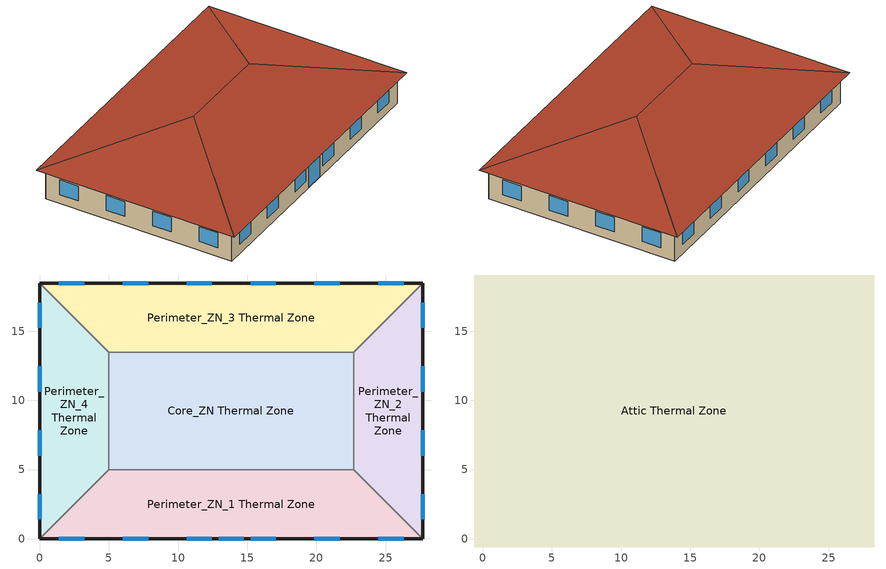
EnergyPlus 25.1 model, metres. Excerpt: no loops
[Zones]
Core_ZN Thermal Zone
 floor ground (Core_ZN_floor SlabOnOrBelowGradeF073): 22.69,13.46 22.69,5 5,5 5,13.46 z0
 wall to Perimeter_ZN_2 Thermal Zone (MetalFrameWallInterior): 22.69,5 22.69,13.46 z0:3.05
 wall to Perimeter_ZN_1 Thermal Zone (MetalFrameWallInterior): 5,5 22.69,5 z0:3.05
 wall to Perimeter_ZN_3 Thermal Zone (MetalFrameWallInterior): 22.69,13.46 5,13.46 z0:3.05
 wall to Perimeter_ZN_4 Thermal Zone (MetalFrameWallInterior): 5,13.46 5,5 z0:3.05
Perimeter_ZN_1 Thermal Zone
 floor ground (Perimeter_ZN_1_floor SlabOnOrBelowGradeF073): 22.69,5 27.69,0 0,0 5,5 z0
 wall outside (MetalFrameWallU055): 0,0 27.69,0 z0:3.05
 wall to Perimeter_ZN_2 Thermal Zone (MetalFrameWallInterior): 27.69,0 22.69,5 z0:3.05
 wall to Perimeter_ZN_4 Thermal Zone (MetalFrameWallInterior): 5,5 0,0 z0:3.05
 window (Glazed Door): 12.93,0 14.76,0 z0:2.13
 window (Base_AllCZ_FixedWindowU34): 1.39,0 3.22,0 / 6.01,0 7.84,0 / 10.62,0 12.45,0 / 15.24,0 17.07,0 / 19.85,0 21.68,0 / 24.47,0 26.3,0 z0.9:2.42
Perimeter_ZN_2 Thermal Zone
 floor ground (Perimeter_ZN_2_floor SlabOnOrBelowGradeF073): 27.69,18.46 27.69,0 22.69,5 22.69,13.46 z0
 wall outside (MetalFrameWallU055): 27.69,0 27.69,18.46 z0:3.05
 wall to Perimeter_ZN_3 Thermal Zone (MetalFrameWallInterior): 27.69,18.46 22.69,13.46 z0:3.05
 window (Base_AllCZ_FixedWindowU34): 27.69,1.39 27.69,3.22 / 27.69,6.01 27.69,7.84 / 27.69,10.62 27.69,12.45 / 27.69,15.24 27.69,17.07 z0.9:2.42
Perimeter_ZN_3 Thermal Zone
 floor ground (Perimeter_ZN_3_floor SlabOnOrBelowGradeF073): 27.69,18.46 22.69,13.46 5,13.46 0,18.46 z0
 wall outside (MetalFrameWallU055): 27.69,18.46 0,18.46 z0:3.05
 wall to Perimeter_ZN_4 Thermal Zone (MetalFrameWallInterior): 0,18.46 5,13.46 z0:3.05
 window (Base_AllCZ_FixedWindowU34): 26.3,18.46 24.47,18.46 / 21.68,18.46 19.85,18.46 / 17.07,18.46 15.24,18.46 / 12.45,18.46 10.62,18.46 / 7.84,18.46 6.01,18.46 / 3.22,18.46 1.39,18.46 z0.9:2.42
Perimeter_ZN_4 Thermal Zone
 floor ground (Perimeter_ZN_4_floor SlabOnOrBelowGradeF073): 0,18.46 5,13.46 5,5 0,0 z0
 wall outside (MetalFrameWallU055): 0,18.46 0,0 z0:3.05
 window (Base_AllCZ_FixedWindowU34): 0,17.07 0,15.24 / 0,12.45 0,10.62 / 0,7.84 0,6.01 / 0,3.22 0,1.39 z0.9:2.42
Attic Thermal Zone
 floor outside (OtherFloorU071): 28.29,19.06 28.29,-0.6 27.69,0 27.69,18.46 z3.05; 28.29,19.06 27.69,18.46 0,18.46 -0.6,19.06 z3.05; 27.69,0 28.29,-0.6 -0.6,-0.6 0,0 z3.05; -0.6,19.06 0,18.46 0,0 -0.6,-0.6 z3.05
 floor to Core_ZN Thermal Zone (TypicalPlenumFloorInterior): 22.69,13.46 22.69,5 5,5 5,13.46 z3.05
 floor to Perimeter_ZN_2 Thermal Zone (TypicalPlenumFloorInterior): 27.69,18.46 27.69,0 22.69,5 22.69,13.46 z3.05
 floor to Perimeter_ZN_3 Thermal Zone (TypicalPlenumFloorInterior): 27.69,18.46 22.69,13.46 5,13.46 0,18.46 z3.05
 floor to Perimeter_ZN_1 Thermal Zone (TypicalPlenumFloorInterior): 22.69,5 27.69,0 0,0 5,5 z3.05
 floor to Perimeter_ZN_4 Thermal Zone (TypicalPlenumFloorInterior): 0,18.46 5,13.46 5,5 0,0 z3.05
 roof outside (SteepNonresWoodFramingAndOtherRoofU028HiRefl): 18.46,9.23,6.33 28.29,-0.6,3.05 28.29,19.06,3.05; 18.46,9.23,6.33 28.29,19.06,3.05 -0.6,19.06,3.05 9.23,9.23,6.33; 9.23,9.23,6.33 -0.6,-0.6,3.05 28.29,-0.6,3.05 18.46,9.23,6.33; 9.23,9.23,6.33 -0.6,19.06,3.05 -0.6,-0.6,3.05
[Building]
Small Office: North Axis {deg}=0; Terrain=Suburbs; Solar Distribution=FullExterior; Maximum Number of Warmup Days=50
[Site:Location]
SACRAMENTO EXECUTIVE: Latitude {deg}=38.58; Longitude {deg}=-121.49; Time Zone {hr}=-8; Elevation {m}=4.572
[Site:WaterMainsTemperature]
Calculation Method=Schedule; Temperature Schedule=WaterMainCZ12
[SizingPeriod:DesignDay] Day of Month=21; Dry-Bulb Temperature Range Modifier Type=DefaultMultipliers; Humidity Condition Type=Wetbulb; Barometric Pressure {Pa}=101284; Wind Speed {m/s}=2.3; Rain Indicator=No; Snow Indicator=No; Daylight Saving Time Indicator=No; Begin Environment Reset Mode=FullResetAtBeginEnvironment
Name | Month | Day Type | Maximum Dry-Bulb Temperature {C} | Daily Dry-Bulb Temperature Range {deltaC} | Wetbulb or DewPoint at Maximum Dry-Bulb {C} | Wind Direction {deg} | Solar Model Indicator | ASHRAE Clear Sky Optical Depth for Beam Irradiance (taub) | ASHRAE Clear Sky Optical Depth for Diffuse Irradiance (taud) | Sky Clearness
SACRAMENTO EXECUTIVE  August .4% Condns DB=>MCWB | 8 | SummerDesignDay | 40.1 | 17.5 | 21.2 | 220 | ASHRAETau | 0.347 | 2.442
SACRAMENTO EXECUTIVE  July .4% Condns DB=>MCWB | 7 | SummerDesignDay | 40.1 | 17.7 | 22 | 220 | ASHRAETau | 0.363 | 2.407
SACRAMENTO EXECUTIVE  June .4% Condns DB=>MCWB | 6 | SummerDesignDay | 39.4 | 16.5 | 21.6 | 220 | ASHRAETau | 0.362 | 2.413
SACRAMENTO EXECUTIVE  November .4% Condns DB=>MCWB | 11 | SummerDesignDay | 25.4 | 11.3 | 15.3 | 220 | ASHRAETau | 0.331 | 2.486
SACRAMENTO EXECUTIVE  October .4% Condns DB=>MCWB | 10 | SummerDesignDay | 33.5 | 14.6 | 18.2 | 220 | ASHRAETau | 0.345 | 2.463
SACRAMENTO EXECUTIVE  September .4% Condns DB=>MCWB | 9 | SummerDesignDay | 37.9 | 16.8 | 19.8 | 220 | ASHRAETau | 0.351 | 2.437
SACRAMENTO EXECUTIVE Ann Htg 99.6% Condns DB | 12 | WinterDesignDay | -0.3 | 0 | -0.3 | 330 | ASHRAEClearSky |  |  | 0
[Material]
Name | Roughness | Thickness {m} | Conductivity {W/m-K} | Density {kg/m3} | Specific Heat {J/kg-K} | Thermal Absorptance | Solar Absorptance | Visible Absorptance
Acoustic Tile - 3/4 in. | MediumRough | 0.01905 | 0.0576335 | 288.332 | 795.492 | 0.9 | 0.7 | 0.8
Air - Metal Wall Framing - 16 or 24 in. OC; Air - Metal Wall Framing - 16 or 24 in. OC 1 | Smooth | 0.1397 | 1.22017 | 1.28148 | 1004.832 | 0.9 | 0.7 | 0.7
Carpet - 3/4 in. | Smooth | 0.01905 | 0.0455183 | 288.332 | 1381.644 | 0.9 | 0.7 | 0.8
Compliance Insulation R0.02 | Smooth | 8.10768e-05 | 0.0230188 | 16.0185 | 1130.436 | 0.9 | 0.7 | 0.7
Compliance Insulation R1.41 | Smooth | 0.00571591 | 0.0230188 | 16.0185 | 1130.436 | 0.9 | 0.7 | 0.7
Compliance Insulation R14.60 | Smooth | 0.0591861 | 0.0230188 | 16.0185 | 1130.436 | 0.9 | 0.7 | 0.7
Compliance Insulation R34.93 | Smooth | 0.141601 | 0.0230188 | 16.0185 | 1130.436 | 0.9 | 0.7 | 0.8
Compliance Insulation R9.83 | MediumRough | 0.0398691 | 0.0230188 | 16.0185 | 1130.436 | 0.9 | 0.7 | 0.8
Gypsum Board - 1/2 in. | Smooth | 0.0127 | 0.158656 | 640.739 | 1130.436 | 0.9 | 0.7 | 0.8
Gypsum Board - 5/8 in. | MediumRough | 0.016002 | 0.158656 | 640.739 | 1130.436 | 0.9 | 0.7 | 0.8
Metal Standing Seam - 1/16 in. | MediumRough | 0.0015875 | 2.21534 | 7820.53 | 502.416 | 0.8 | 0.75 | 0.8
Plywood - 5/8 in. | Smooth | 0.016002 | 0.11544 | 480.554 | 1884.06 | 0.9 | 0.7 | 0.7
Stucco - 7/8 in. | MediumRough | 0.022352 | 0.700948 | 1855.1 | 837.36 | 0.9 | 0.7 | 0.8
[WindowMaterial:SimpleGlazingSystem]
Name | U-Factor {W/m2-K} | Solar Heat Gain Coefficient | Visible Transmittance
Base_AllCZ_FixedWindowU34 Material | 1.93061 | 0.22 | 0.42
Glazed Door Material | 2.55522 | 0.23 | 0.17
[Construction]
Base_AllCZ_FixedWindowU34: Base_AllCZ_FixedWindowU34 Material
Glazed Door: Glazed Door Material
MetalFrameWallInterior: Gypsum Board - 5/8 in., Air - Metal Wall Framing - 16 or 24 in. OC 1, Gypsum Board - 5/8 in.
MetalFrameWallU055: Stucco - 7/8 in., Compliance Insulation R14.60, Compliance Insulation R1.41, Compliance Insulation R0.02, Compliance Insulation R0.02, Air - Metal Wall Framing - 16 or 24 in. OC, Gypsum Board - 1/2 in.
OtherFloorU071: Compliance Insulation R9.83, Plywood - 5/8 in., Carpet - 3/4 in.
SteepNonresWoodFramingAndOtherRoofU028HiRefl: Metal Standing Seam - 1/16 in., Compliance Insulation R34.93
TypicalPlenumFloorInterior: Acoustic Tile - 3/4 in.
[Construction:FfactorGroundFloor] F-Factor {W/m-K}=1.26344
Name | Area {m2} | PerimeterExposed {m}
Core_ZN_floor SlabOnOrBelowGradeF073 | 149.657 | 0
Perimeter_ZN_1_floor SlabOnOrBelowGradeF073; Perimeter_ZN_3_floor SlabOnOrBelowGradeF073 | 113.45 | 27.69
Perimeter_ZN_2_floor SlabOnOrBelowGradeF073; Perimeter_ZN_4_floor SlabOnOrBelowGradeF073 | 67.3 | 18.46
[Zone] Multiplier=1; Part of Total Floor Area=Yes
Attic Thermal Zone; Core_ZN Thermal Zone; Perimeter_ZN_1 Thermal Zone; Perimeter_ZN_2 Thermal Zone; Perimeter_ZN_3 Thermal Zone; Perimeter_ZN_4 Thermal Zone
[ZoneInfiltration:DesignFlowRate] Design Flow Rate Calculation Method=Flow/ExteriorWallArea; Flow Rate per Exterior Surface Area {m3/s-m2}=0.00119482; Constant Term Coefficient=0; Temperature Term Coefficient=0; Velocity Term Coefficient=0.224052; Velocity Squared Term Coefficient=0; Density Basis=Outdoor
Name | Zone or ZoneList or Space or SpaceList | Schedule
Attic Space Infiltration Design Flow Rate 1 | Attic Thermal Zone | On
Core_ZN Space Infiltration Design Flow Rate 1 | Core_ZN Thermal Zone | OfficeInfiltration
Perimeter_ZN_1 Space Infiltration Design Flow Rate 1 | Perimeter_ZN_1 Thermal Zone | OfficeInfiltration
Perimeter_ZN_2 Space Infiltration Design Flow Rate 1 | Perimeter_ZN_2 Thermal Zone | OfficeInfiltration
Perimeter_ZN_3 Space Infiltration Design Flow Rate 1 | Perimeter_ZN_3 Thermal Zone | OfficeInfiltration
Perimeter_ZN_4 Space Infiltration Design Flow Rate 1 | Perimeter_ZN_4 Thermal Zone | OfficeInfiltration
[People] Number of People Schedule=OfficeOccupancy; Number of People Calculation Method=People/Area; People per Floor Area {person/m2}=0.0538196; Fraction Radiant=0.3; Sensible Heat Fraction=0.555556
Name | Zone or ZoneList or Space or SpaceList | Activity Level Schedule
Core_ZN People | Core_ZN Thermal Zone | Core_ZN People Activity Level
Perimeter_ZN_1 People | Perimeter_ZN_1 Thermal Zone | Perimeter_ZN_1 People Activity Level
Perimeter_ZN_2 People | Perimeter_ZN_2 Thermal Zone | Perimeter_ZN_2 People Activity Level
Perimeter_ZN_3 People | Perimeter_ZN_3 Thermal Zone | Perimeter_ZN_3 People Activity Level
Perimeter_ZN_4 People | Perimeter_ZN_4 Thermal Zone | Perimeter_ZN_4 People Activity Level
[Lights] Schedule=OfficeLights; Design Level Calculation Method=Watts/Area; Watts per Floor Area {W/m2}=6.45835; Return Air Fraction=0; Fraction Radiant=0.97; Fraction Replaceable=1
Name | Zone or ZoneList or Space or SpaceList
Core_ZN Regulated Lights | Core_ZN Thermal Zone
Perimeter_ZN_1 Regulated Lights | Perimeter_ZN_1 Thermal Zone
Perimeter_ZN_2 Regulated Lights | Perimeter_ZN_2 Thermal Zone
Perimeter_ZN_3 Regulated Lights | Perimeter_ZN_3 Thermal Zone
Perimeter_ZN_4 Regulated Lights | Perimeter_ZN_4 Thermal Zone
[ElectricEquipment] Schedule=OfficeReceptacle; Design Level Calculation Method=Watts/Area; Watts per Floor Area {W/m2}=16.1459; Fraction Latent=0; Fraction Radiant=0.2; Fraction Lost=0
Name | Zone or ZoneList or Space or SpaceList
Core_ZN Recepticle Loads | Core_ZN Thermal Zone
Perimeter_ZN_1 Recepticle Loads | Perimeter_ZN_1 Thermal Zone
Perimeter_ZN_2 Recepticle Loads | Perimeter_ZN_2 Thermal Zone
Perimeter_ZN_3 Recepticle Loads | Perimeter_ZN_3 Thermal Zone
Perimeter_ZN_4 Recepticle Loads | Perimeter_ZN_4 Thermal Zone
[Daylighting:Controls] Lighting Control Type=Continuous; Minimum Input Power Fraction for Continuous or ContinuousOff Dimming Control=0.1; Minimum Light Output Fraction for Continuous or ContinuousOff Dimming Control=0.1; Number of Stepped Control Steps=1; Probability Lighting will be Reset When Needed in Manual Stepped Control=1; Glare Calculation Azimuth Angle of View Direction Clockwise from Zone y-Axis {deg}=-0; Illuminance Setpoint at Reference Point 1 {lux}=287.5; Illuminance Setpoint at Reference Point 2 {lux}=1150
Name | Zone or Space | Glare Calculation Daylighting Reference Point | Daylighting Reference Point Name 1 | Fraction of Lights Controlled by Reference Point 1 | Daylighting Reference Point Name 2 | Fraction of Lights Controlled by Reference Point 2
Perimeter_ZN_1 Thermal Zone DaylightingControls | Perimeter_ZN_1 Thermal Zone | Daylighting Control 1 | Daylighting Control 1 | 0.50825 | Daylighting Control 2 | 0.406414
Perimeter_ZN_2 Thermal Zone DaylightingControls | Perimeter_ZN_2 Thermal Zone | Daylighting Control 3 | Daylighting Control 3 | 0.538078 | Daylighting Control 4 | 0.364357
Perimeter_ZN_3 Thermal Zone DaylightingControls | Perimeter_ZN_3 Thermal Zone | Daylighting Control 5 | Daylighting Control 5 | 0.501324 | Daylighting Control 6 | 0.399488
Perimeter_ZN_4 Thermal Zone DaylightingControls | Perimeter_ZN_4 Thermal Zone | Daylighting Control 7 | Daylighting Control 7 | 0.538299 | Daylighting Control 8 | 0.366481
[EnergyManagementSystem:Sensor]
OutdoorDBTemp: Index Key=Environment; Output:Variable=Site Outdoor Air Drybulb Temperature
[EnergyManagementSystem:Actuator] Actuated Component Type=Schedule:Constant; Actuated Component Control Type=Schedule Value
Name | Actuated Component Unique
BaseSys7or3b_SuppCoilHtg_Avail | BaseSys7or3b SuppCoilHtg AvailSch
BaseSys7or3b_SuppCoilHtg_2_Avail | BaseSys7or3b SuppCoilHtg-2 AvailSch
BaseSys7or3b_SuppCoilHtg_3_Avail | BaseSys7or3b SuppCoilHtg-3 AvailSch
BaseSys7or3b_SuppCoilHtg_4_Avail | BaseSys7or3b SuppCoilHtg-4 AvailSch
BaseSys7or3b_SuppCoilHtg_5_Avail | BaseSys7or3b SuppCoilHtg-5 AvailSch
[EnergyManagementSystem:Program]
BaseSys7or3b_SuppCoilHtg_Avail_Setter: SET LockoutSetPt = ( 35.000 - 32 ) * 5 / 9; IF OutdoorDBTemp >= LockoutSetPt; SET BaseSys7or3b_SuppCoilHtg_Avail = 0; ELSE; SET BaseSys7or3b_SuppCoilHtg_Avail = 1; ENDIF
BaseSys7or3b_SuppCoilHtg_2_Avail_Setter: SET LockoutSetPt = ( 35.000 - 32 ) * 5 / 9; IF OutdoorDBTemp >= LockoutSetPt; SET BaseSys7or3b_SuppCoilHtg_2_Avail = 0; ELSE; SET BaseSys7or3b_SuppCoilHtg_2_Avail = 1; ENDIF
BaseSys7or3b_SuppCoilHtg_3_Avail_Setter: SET LockoutSetPt = ( 35.000 - 32 ) * 5 / 9; IF OutdoorDBTemp >= LockoutSetPt; SET BaseSys7or3b_SuppCoilHtg_3_Avail = 0; ELSE; SET BaseSys7or3b_SuppCoilHtg_3_Avail = 1; ENDIF
BaseSys7or3b_SuppCoilHtg_4_Avail_Setter: SET LockoutSetPt = ( 35.000 - 32 ) * 5 / 9; IF OutdoorDBTemp >= LockoutSetPt; SET BaseSys7or3b_SuppCoilHtg_4_Avail = 0; ELSE; SET BaseSys7or3b_SuppCoilHtg_4_Avail = 1; ENDIF
BaseSys7or3b_SuppCoilHtg_5_Avail_Setter: SET LockoutSetPt = ( 35.000 - 32 ) * 5 / 9; IF OutdoorDBTemp >= LockoutSetPt; SET BaseSys7or3b_SuppCoilHtg_5_Avail = 0; ELSE; SET BaseSys7or3b_SuppCoilHtg_5_Avail = 1; ENDIF
[EnergyManagementSystem:ProgramCallingManager]
BaseSys7or3b_SuppCoilHtg_Avail_Setter_Mgr: BeginTimestepBeforePredictor; BaseSys7or3b_SuppCoilHtg_Avail_Setter
BaseSys7or3b_SuppCoilHtg_2_Avail_Setter_Mgr: BeginTimestepBeforePredictor; BaseSys7or3b_SuppCoilHtg_2_Avail_Setter
BaseSys7or3b_SuppCoilHtg_3_Avail_Setter_Mgr: BeginTimestepBeforePredictor; BaseSys7or3b_SuppCoilHtg_3_Avail_Setter
BaseSys7or3b_SuppCoilHtg_4_Avail_Setter_Mgr: BeginTimestepBeforePredictor; BaseSys7or3b_SuppCoilHtg_4_Avail_Setter
BaseSys7or3b_SuppCoilHtg_5_Avail_Setter_Mgr: BeginTimestepBeforePredictor; BaseSys7or3b_SuppCoilHtg_5_Avail_Setter
[Schedule:Year]
OfficeOccupancy: OfficeOccupancyWk, 1, 1, 12, 31
Core_ZN People Activity Level: Core_ZN People Activity Level Week Rule - Jan1-Dec31, 1, 1, 12, 31
OfficeLights: OfficeLightsWk, 1, 1, 12, 31
OfficeReceptacle: OfficeReceptacleWk, 1, 1, 12, 31
Perimeter_ZN_1 People Activity Level: Perimeter_ZN_1 People Activity Level Week Rule - Jan1-Dec31, 1, 1, 12, 31
Perimeter_ZN_2 People Activity Level: Perimeter_ZN_2 People Activity Level Week Rule - Jan1-Dec31, 1, 1, 12, 31
Perimeter_ZN_3 People Activity Level: Perimeter_ZN_3 People Activity Level Week Rule - Jan1-Dec31, 1, 1, 12, 31
Perimeter_ZN_4 People Activity Level: Perimeter_ZN_4 People Activity Level Week Rule - Jan1-Dec31, 1, 1, 12, 31
OfficeInfiltration: OfficeInfiltrationWk, 1, 1, 12, 31
On: OnWk, 1, 1, 12, 31
WaterMainCZ12: WaterMainCZ12JanWk, 1, 1, 1, 31, WaterMainCZ12FebWk, 2, 1, 2, 28, WaterMainCZ12MarWk, 3, 1, 3, 31, WaterMainCZ12AprWk, 4, 1, 4, 30, WaterMainCZ12MayWk, 5, 1, 5, 31, WaterMainCZ12JunWk, 6, 1, 6, 30, WaterMainCZ12JulWk, 7, 1, 7, 31, WaterMainCZ12AugWk, 8, 1, 8, 31, WaterMainCZ12SepWk, 9, 1, 9, 30, WaterMainCZ12OctWk, 10, 1, 10, 31, WaterMainCZ12NovWk, 11, 1, 11, 30, WaterMainCZ12DecWk, 12, 1, 12, 31
[Schedule:Week:Daily]
OfficeOccupancyWk: OfficeOccupancySun, OfficeOccupancyWD, OfficeOccupancyWD, OfficeOccupancyWD, OfficeOccupancyWD, OfficeOccupancyWD, OfficeOccupancySat, OfficeOccupancySun, OnDay, OffDay, OfficeOccupancySun, OfficeOccupancySun
Core_ZN People Activity Level Week Rule - Jan1-Dec31: Core_ZN People Activity Level Default Day, Core_ZN People Activity Level Default Day, Core_ZN People Activity Level Default Day, Core_ZN People Activity Level Default Day, Core_ZN People Activity Level Default Day, Core_ZN People Activity Level Default Day, Core_ZN People Activity Level Default Day, Core_ZN People Activity Level Default Day, Core_ZN People Activity Level Default Day, Core_ZN People Activity Level Default Day, Core_ZN People Activity Level Default Day, Core_ZN People Activity Level Default Day
OfficeLightsWk: OfficeLightsSun, OfficeLightsWD, OfficeLightsWD, OfficeLightsWD, OfficeLightsWD, OfficeLightsWD, OfficeLightsSat, OfficeLightsSun, OnDay, OffDay, OfficeLightsSun, OfficeLightsSun
OfficeReceptacleWk: OfficeReceptacleSun, OfficeReceptacleWD, OfficeReceptacleWD, OfficeReceptacleWD, OfficeReceptacleWD, OfficeReceptacleWD, OfficeReceptacleSat, OfficeReceptacleSun, OnDay, OffDay, OfficeReceptacleSun, OfficeReceptacleSun
Perimeter_ZN_1 People Activity Level Week Rule - Jan1-Dec31: Perimeter_ZN_1 People Activity Level Default Day, Perimeter_ZN_1 People Activity Level Default Day, Perimeter_ZN_1 People Activity Level Default Day, Perimeter_ZN_1 People Activity Level Default Day, Perimeter_ZN_1 People Activity Level Default Day, Perimeter_ZN_1 People Activity Level Default Day, Perimeter_ZN_1 People Activity Level Default Day, Perimeter_ZN_1 People Activity Level Default Day, Perimeter_ZN_1 People Activity Level Default Day, Perimeter_ZN_1 People Activity Level Default Day, Perimeter_ZN_1 People Activity Level Default Day, Perimeter_ZN_1 People Activity Level Default Day
Perimeter_ZN_2 People Activity Level Week Rule - Jan1-Dec31: Perimeter_ZN_2 People Activity Level Default Day, Perimeter_ZN_2 People Activity Level Default Day, Perimeter_ZN_2 People Activity Level Default Day, Perimeter_ZN_2 People Activity Level Default Day, Perimeter_ZN_2 People Activity Level Default Day, Perimeter_ZN_2 People Activity Level Default Day, Perimeter_ZN_2 People Activity Level Default Day, Perimeter_ZN_2 People Activity Level Default Day, Perimeter_ZN_2 People Activity Level Default Day, Perimeter_ZN_2 People Activity Level Default Day, Perimeter_ZN_2 People Activity Level Default Day, Perimeter_ZN_2 People Activity Level Default Day
Perimeter_ZN_3 People Activity Level Week Rule - Jan1-Dec31: Perimeter_ZN_3 People Activity Level Default Day, Perimeter_ZN_3 People Activity Level Default Day, Perimeter_ZN_3 People Activity Level Default Day, Perimeter_ZN_3 People Activity Level Default Day, Perimeter_ZN_3 People Activity Level Default Day, Perimeter_ZN_3 People Activity Level Default Day, Perimeter_ZN_3 People Activity Level Default Day, Perimeter_ZN_3 People Activity Level Default Day, Perimeter_ZN_3 People Activity Level Default Day, Perimeter_ZN_3 People Activity Level Default Day, Perimeter_ZN_3 People Activity Level Default Day, Perimeter_ZN_3 People Activity Level Default Day
Perimeter_ZN_4 People Activity Level Week Rule - Jan1-Dec31: Perimeter_ZN_4 People Activity Level Default Day, Perimeter_ZN_4 People Activity Level Default Day, Perimeter_ZN_4 People Activity Level Default Day, Perimeter_ZN_4 People Activity Level Default Day, Perimeter_ZN_4 People Activity Level Default Day, Perimeter_ZN_4 People Activity Level Default Day, Perimeter_ZN_4 People Activity Level Default Day, Perimeter_ZN_4 People Activity Level Default Day, Perimeter_ZN_4 People Activity Level Default Day, Perimeter_ZN_4 People Activity Level Default Day, Perimeter_ZN_4 People Activity Level Default Day, Perimeter_ZN_4 People Activity Level Default Day
OfficeInfiltrationWk: OfficeInfiltrationSun, OfficeInfiltrationWD, OfficeInfiltrationWD, OfficeInfiltrationWD, OfficeInfiltrationWD, OfficeInfiltrationWD, OfficeInfiltrationSat, OfficeInfiltrationSun, OfficeInfiltrationWD, OfficeInfiltrationWD, OfficeInfiltrationSun, OfficeInfiltrationSun
OnWk: OnDay, OnDay, OnDay, OnDay, OnDay, OnDay, OnDay, OnDay, OnDay, OnDay, OnDay, OnDay
WaterMainCZ12AprWk: WaterMainCZ12Apr, WaterMainCZ12Apr, WaterMainCZ12Apr, WaterMainCZ12Apr, WaterMainCZ12Apr, WaterMainCZ12Apr, WaterMainCZ12Apr, WaterMainCZ12Apr, WaterMainCZ12Apr, WaterMainCZ12Apr, WaterMainCZ12Apr, WaterMainCZ12Apr
WaterMainCZ12AugWk: WaterMainCZ12Aug, WaterMainCZ12Aug, WaterMainCZ12Aug, WaterMainCZ12Aug, WaterMainCZ12Aug, WaterMainCZ12Aug, WaterMainCZ12Aug, WaterMainCZ12Aug, WaterMainCZ12Aug, WaterMainCZ12Aug, WaterMainCZ12Aug, WaterMainCZ12Aug
WaterMainCZ12DecWk: WaterMainCZ12Dec, WaterMainCZ12Dec, WaterMainCZ12Dec, WaterMainCZ12Dec, WaterMainCZ12Dec, WaterMainCZ12Dec, WaterMainCZ12Dec, WaterMainCZ12Dec, WaterMainCZ12Dec, WaterMainCZ12Dec, WaterMainCZ12Dec, WaterMainCZ12Dec
WaterMainCZ12FebWk: WaterMainCZ12Feb, WaterMainCZ12Feb, WaterMainCZ12Feb, WaterMainCZ12Feb, WaterMainCZ12Feb, WaterMainCZ12Feb, WaterMainCZ12Feb, WaterMainCZ12Feb, WaterMainCZ12Feb, WaterMainCZ12Feb, WaterMainCZ12Feb, WaterMainCZ12Feb
WaterMainCZ12JanWk: WaterMainCZ12Jan, WaterMainCZ12Jan, WaterMainCZ12Jan, WaterMainCZ12Jan, WaterMainCZ12Jan, WaterMainCZ12Jan, WaterMainCZ12Jan, WaterMainCZ12Jan, WaterMainCZ12Jan, WaterMainCZ12Jan, WaterMainCZ12Jan, WaterMainCZ12Jan
WaterMainCZ12JulWk: WaterMainCZ12Jul, WaterMainCZ12Jul, WaterMainCZ12Jul, WaterMainCZ12Jul, WaterMainCZ12Jul, WaterMainCZ12Jul, WaterMainCZ12Jul, WaterMainCZ12Jul, WaterMainCZ12Jul, WaterMainCZ12Jul, WaterMainCZ12Jul, WaterMainCZ12Jul
WaterMainCZ12JunWk: WaterMainCZ12Jun, WaterMainCZ12Jun, WaterMainCZ12Jun, WaterMainCZ12Jun, WaterMainCZ12Jun, WaterMainCZ12Jun, WaterMainCZ12Jun, WaterMainCZ12Jun, WaterMainCZ12Jun, WaterMainCZ12Jun, WaterMainCZ12Jun, WaterMainCZ12Jun
WaterMainCZ12MarWk: WaterMainCZ12Mar, WaterMainCZ12Mar, WaterMainCZ12Mar, WaterMainCZ12Mar, WaterMainCZ12Mar, WaterMainCZ12Mar, WaterMainCZ12Mar, WaterMainCZ12Mar, WaterMainCZ12Mar, WaterMainCZ12Mar, WaterMainCZ12Mar, WaterMainCZ12Mar
WaterMainCZ12MayWk: WaterMainCZ12May, WaterMainCZ12May, WaterMainCZ12May, WaterMainCZ12May, WaterMainCZ12May, WaterMainCZ12May, WaterMainCZ12May, WaterMainCZ12May, WaterMainCZ12May, WaterMainCZ12May, WaterMainCZ12May, WaterMainCZ12May
WaterMainCZ12NovWk: WaterMainCZ12Nov, WaterMainCZ12Nov, WaterMainCZ12Nov, WaterMainCZ12Nov, WaterMainCZ12Nov, WaterMainCZ12Nov, WaterMainCZ12Nov, WaterMainCZ12Nov, WaterMainCZ12Nov, WaterMainCZ12Nov, WaterMainCZ12Nov, WaterMainCZ12Nov
WaterMainCZ12OctWk: WaterMainCZ12Oct, WaterMainCZ12Oct, WaterMainCZ12Oct, WaterMainCZ12Oct, WaterMainCZ12Oct, WaterMainCZ12Oct, WaterMainCZ12Oct, WaterMainCZ12Oct, WaterMainCZ12Oct, WaterMainCZ12Oct, WaterMainCZ12Oct, WaterMainCZ12Oct
WaterMainCZ12SepWk: WaterMainCZ12Sep, WaterMainCZ12Sep, WaterMainCZ12Sep, WaterMainCZ12Sep, WaterMainCZ12Sep, WaterMainCZ12Sep, WaterMainCZ12Sep, WaterMainCZ12Sep, WaterMainCZ12Sep, WaterMainCZ12Sep, WaterMainCZ12Sep, WaterMainCZ12Sep
[Schedule:Day:Interval]
OfficeOccupancySun: No, 01:00, 0, 02:00, 0, 03:00, 0, 04:00, 0, 05:00, 0, 06:00, 0, 07:00, 0.05, 08:00, 0.05, 09:00, 0.05, 10:00, 0.05, 11:00, 0.05, 12:00, 0.05, 13:00, 0.05, 14:00, 0.05, 15:00, 0.05, 16:00, 0.05, 17:00, 0.05, 18:00, 0.05, 19:00, 0, 20:00, 0, 21:00, 0, 22:00, 0, 23:00, 0, 24:00, 0
OfficeOccupancyWD: No, 01:00, 0, 02:00, 0, 03:00, 0, 04:00, 0, 05:00, 0, 06:00, 0, 07:00, 0.1, 08:00, 0.2, 09:00, 0.95, 10:00, 0.95, 11:00, 0.95, 12:00, 0.95, 13:00, 0.5, 14:00, 0.95, 15:00, 0.95, 16:00, 0.95, 17:00, 0.95, 18:00, 0.3, 19:00, 0.1, 20:00, 0.1, 21:00, 0.1, 22:00, 0.1, 23:00, 0.05, 24:00, 0.05
OfficeOccupancySat: No, 01:00, 0, 02:00, 0, 03:00, 0, 04:00, 0, 05:00, 0, 06:00, 0, 07:00, 0.1, 08:00, 0.1, 09:00, 0.3, 10:00, 0.3, 11:00, 0.3, 12:00, 0.3, 13:00, 0.1, 14:00, 0.1, 15:00, 0.1, 16:00, 0.1, 17:00, 0.1, 18:00, 0.05, 19:00, 0.05, 20:00, 0, 21:00, 0, 22:00, 0, 23:00, 0, 24:00, 0
OnDay; OfficeInfiltrationSun: No, 01:00, 1, 02:00, 1, 03:00, 1, 04:00, 1, 05:00, 1, 06:00, 1, 07:00, 1, 08:00, 1, 09:00, 1, 10:00, 1, 11:00, 1, 12:00, 1, 13:00, 1, 14:00, 1, 15:00, 1, 16:00, 1, 17:00, 1, 18:00, 1, 19:00, 1, 20:00, 1, 21:00, 1, 22:00, 1, 23:00, 1, 24:00, 1
OffDay: No, 01:00, 0, 02:00, 0, 03:00, 0, 04:00, 0, 05:00, 0, 06:00, 0, 07:00, 0, 08:00, 0, 09:00, 0, 10:00, 0, 11:00, 0, 12:00, 0, 13:00, 0, 14:00, 0, 15:00, 0, 16:00, 0, 17:00, 0, 18:00, 0, 19:00, 0, 20:00, 0, 21:00, 0, 22:00, 0, 23:00, 0, 24:00, 0
Core_ZN People Activity Level Default Day; Perimeter_ZN_1 People Activity Level Default Day; Perimeter_ZN_2 People Activity Level Default Day; Perimeter_ZN_3 People Activity Level Default Day; Perimeter_ZN_4 People Activity Level Default Day: No, 24:00, 131.882
OfficeLightsSun; OfficeReceptacleSun: No, 01:00, 0.05, 02:00, 0.05, 03:00, 0.05, 04:00, 0.05, 05:00, 0.05, 06:00, 0.05, 07:00, 0.05, 08:00, 0.05, 09:00, 0.05, 10:00, 0.05, 11:00, 0.05, 12:00, 0.05, 13:00, 0.05, 14:00, 0.05, 15:00, 0.05, 16:00, 0.05, 17:00, 0.05, 18:00, 0.05, 19:00, 0.05, 20:00, 0.05, 21:00, 0.05, 22:00, 0.05, 23:00, 0.05, 24:00, 0.05
OfficeLightsWD: No, 01:00, 0.05, 02:00, 0.05, 03:00, 0.05, 04:00, 0.05, 05:00, 0.05, 06:00, 0.1, 07:00, 0.1, 08:00, 0.3, 09:00, 0.65, 10:00, 0.65, 11:00, 0.65, 12:00, 0.65, 13:00, 0.65, 14:00, 0.65, 15:00, 0.65, 16:00, 0.65, 17:00, 0.65, 18:00, 0.35, 19:00, 0.3, 20:00, 0.3, 21:00, 0.2, 22:00, 0.2, 23:00, 0.1, 24:00, 0.05
OfficeLightsSat; OfficeReceptacleSat: No, 01:00, 0.05, 02:00, 0.05, 03:00, 0.05, 04:00, 0.05, 05:00, 0.05, 06:00, 0.05, 07:00, 0.1, 08:00, 0.1, 09:00, 0.3, 10:00, 0.3, 11:00, 0.3, 12:00, 0.3, 13:00, 0.15, 14:00, 0.15, 15:00, 0.15, 16:00, 0.15, 17:00, 0.15, 18:00, 0.05, 19:00, 0.05, 20:00, 0.05, 21:00, 0.05, 22:00, 0.05, 23:00, 0.05, 24:00, 0.05
OfficeReceptacleWD: No, 01:00, 0.05, 02:00, 0.05, 03:00, 0.05, 04:00, 0.05, 05:00, 0.05, 06:00, 0.1, 07:00, 0.1, 08:00, 0.3, 09:00, 0.9, 10:00, 0.9, 11:00, 0.9, 12:00, 0.9, 13:00, 0.9, 14:00, 0.9, 15:00, 0.9, 16:00, 0.9, 17:00, 0.9, 18:00, 0.5, 19:00, 0.3, 20:00, 0.3, 21:00, 0.2, 22:00, 0.2, 23:00, 0.1, 24:00, 0.05
OfficeInfiltrationSat: No, 01:00, 1, 02:00, 1, 03:00, 1, 04:00, 1, 05:00, 1, 06:00, 0.25, 07:00, 0.25, 08:00, 0.25, 09:00, 0.25, 10:00, 0.25, 11:00, 0.25, 12:00, 0.25, 13:00, 0.25, 14:00, 0.25, 15:00, 0.25, 16:00, 0.25, 17:00, 0.25, 18:00, 0.25, 19:00, 0.25, 20:00, 1, 21:00, 1, 22:00, 1, 23:00, 1, 24:00, 1
OfficeInfiltrationWD: No, 01:00, 1, 02:00, 1, 03:00, 1, 04:00, 1, 05:00, 1, 06:00, 0.25, 07:00, 0.25, 08:00, 0.25, 09:00, 0.25, 10:00, 0.25, 11:00, 0.25, 12:00, 0.25, 13:00, 0.25, 14:00, 0.25, 15:00, 0.25, 16:00, 0.25, 17:00, 0.25, 18:00, 0.25, 19:00, 0.25, 20:00, 0.25, 21:00, 0.25, 22:00, 0.25, 23:00, 0.25, 24:00, 0.25
WaterMainCZ12Apr: No, 01:00, 12.5556, 02:00, 12.5556, 03:00, 12.5556, 04:00, 12.5556, 05:00, 12.5556, 06:00, 12.5556, 07:00, 12.5556, 08:00, 12.5556, 09:00, 12.5556, 10:00, 12.5556, 11:00, 12.5556, 12:00, 12.5556, 13:00, 12.5556, 14:00, 12.5556, 15:00, 12.5556, 16:00, 12.5556, 17:00, 12.5556, 18:00, 12.5556, 19:00, 12.5556, 20:00, 12.5556, 21:00, 12.5556, 22:00, 12.5556, 23:00, 12.5556, 24:00, 12.5556
WaterMainCZ12Aug: No, 01:00, 16.2778, 02:00, 16.2778, 03:00, 16.2778, 04:00, 16.2778, 05:00, 16.2778, 06:00, 16.2778, 07:00, 16.2778, 08:00, 16.2778, 09:00, 16.2778, 10:00, 16.2778, 11:00, 16.2778, 12:00, 16.2778, 13:00, 16.2778, 14:00, 16.2778, 15:00, 16.2778, 16:00, 16.2778, 17:00, 16.2778, 18:00, 16.2778, 19:00, 16.2778, 20:00, 16.2778, 21:00, 16.2778, 22:00, 16.2778, 23:00, 16.2778, 24:00, 16.2778
WaterMainCZ12Dec: No, 01:00, 11.7222, 02:00, 11.7222, 03:00, 11.7222, 04:00, 11.7222, 05:00, 11.7222, 06:00, 11.7222, 07:00, 11.7222, 08:00, 11.7222, 09:00, 11.7222, 10:00, 11.7222, 11:00, 11.7222, 12:00, 11.7222, 13:00, 11.7222, 14:00, 11.7222, 15:00, 11.7222, 16:00, 11.7222, 17:00, 11.7222, 18:00, 11.7222, 19:00, 11.7222, 20:00, 11.7222, 21:00, 11.7222, 22:00, 11.7222, 23:00, 11.7222, 24:00, 11.7222
WaterMainCZ12Feb: No, 01:00, 10.8333, 02:00, 10.8333, 03:00, 10.8333, 04:00, 10.8333, 05:00, 10.8333, 06:00, 10.8333, 07:00, 10.8333, 08:00, 10.8333, 09:00, 10.8333, 10:00, 10.8333, 11:00, 10.8333, 12:00, 10.8333, 13:00, 10.8333, 14:00, 10.8333, 15:00, 10.8333, 16:00, 10.8333, 17:00, 10.8333, 18:00, 10.8333, 19:00, 10.8333, 20:00, 10.8333, 21:00, 10.8333, 22:00, 10.8333, 23:00, 10.8333, 24:00, 10.8333
WaterMainCZ12Jan: No, 01:00, 10.7778, 02:00, 10.7778, 03:00, 10.7778, 04:00, 10.7778, 05:00, 10.7778, 06:00, 10.7778, 07:00, 10.7778, 08:00, 10.7778, 09:00, 10.7778, 10:00, 10.7778, 11:00, 10.7778, 12:00, 10.7778, 13:00, 10.7778, 14:00, 10.7778, 15:00, 10.7778, 16:00, 10.7778, 17:00, 10.7778, 18:00, 10.7778, 19:00, 10.7778, 20:00, 10.7778, 21:00, 10.7778, 22:00, 10.7778, 23:00, 10.7778, 24:00, 10.7778
WaterMainCZ12Jul: No, 01:00, 15.6667, 02:00, 15.6667, 03:00, 15.6667, 04:00, 15.6667, 05:00, 15.6667, 06:00, 15.6667, 07:00, 15.6667, 08:00, 15.6667, 09:00, 15.6667, 10:00, 15.6667, 11:00, 15.6667, 12:00, 15.6667, 13:00, 15.6667, 14:00, 15.6667, 15:00, 15.6667, 16:00, 15.6667, 17:00, 15.6667, 18:00, 15.6667, 19:00, 15.6667, 20:00, 15.6667, 21:00, 15.6667, 22:00, 15.6667, 23:00, 15.6667, 24:00, 15.6667
WaterMainCZ12Jun: No, 01:00, 14.4444, 02:00, 14.4444, 03:00, 14.4444, 04:00, 14.4444, 05:00, 14.4444, 06:00, 14.4444, 07:00, 14.4444, 08:00, 14.4444, 09:00, 14.4444, 10:00, 14.4444, 11:00, 14.4444, 12:00, 14.4444, 13:00, 14.4444, 14:00, 14.4444, 15:00, 14.4444, 16:00, 14.4444, 17:00, 14.4444, 18:00, 14.4444, 19:00, 14.4444, 20:00, 14.4444, 21:00, 14.4444, 22:00, 14.4444, 23:00, 14.4444, 24:00, 14.4444
WaterMainCZ12Mar: No, 01:00, 11.5, 02:00, 11.5, 03:00, 11.5, 04:00, 11.5, 05:00, 11.5, 06:00, 11.5, 07:00, 11.5, 08:00, 11.5, 09:00, 11.5, 10:00, 11.5, 11:00, 11.5, 12:00, 11.5, 13:00, 11.5, 14:00, 11.5, 15:00, 11.5, 16:00, 11.5, 17:00, 11.5, 18:00, 11.5, 19:00, 11.5, 20:00, 11.5, 21:00, 11.5, 22:00, 11.5, 23:00, 11.5, 24:00, 11.5
WaterMainCZ12May: No, 01:00, 12.6111, 02:00, 12.6111, 03:00, 12.6111, 04:00, 12.6111, 05:00, 12.6111, 06:00, 12.6111, 07:00, 12.6111, 08:00, 12.6111, 09:00, 12.6111, 10:00, 12.6111, 11:00, 12.6111, 12:00, 12.6111, 13:00, 12.6111, 14:00, 12.6111, 15:00, 12.6111, 16:00, 12.6111, 17:00, 12.6111, 18:00, 12.6111, 19:00, 12.6111, 20:00, 12.6111, 21:00, 12.6111, 22:00, 12.6111, 23:00, 12.6111, 24:00, 12.6111
WaterMainCZ12Nov: No, 01:00, 14, 02:00, 14, 03:00, 14, 04:00, 14, 05:00, 14, 06:00, 14, 07:00, 14, 08:00, 14, 09:00, 14, 10:00, 14, 11:00, 14, 12:00, 14, 13:00, 14, 14:00, 14, 15:00, 14, 16:00, 14, 17:00, 14, 18:00, 14, 19:00, 14, 20:00, 14, 21:00, 14, 22:00, 14, 23:00, 14, 24:00, 14
WaterMainCZ12Oct: No, 01:00, 15.7778, 02:00, 15.7778, 03:00, 15.7778, 04:00, 15.7778, 05:00, 15.7778, 06:00, 15.7778, 07:00, 15.7778, 08:00, 15.7778, 09:00, 15.7778, 10:00, 15.7778, 11:00, 15.7778, 12:00, 15.7778, 13:00, 15.7778, 14:00, 15.7778, 15:00, 15.7778, 16:00, 15.7778, 17:00, 15.7778, 18:00, 15.7778, 19:00, 15.7778, 20:00, 15.7778, 21:00, 15.7778, 22:00, 15.7778, 23:00, 15.7778, 24:00, 15.7778
WaterMainCZ12Sep: No, 01:00, 16, 02:00, 16, 03:00, 16, 04:00, 16, 05:00, 16, 06:00, 16, 07:00, 16, 08:00, 16, 09:00, 16, 10:00, 16, 11:00, 16, 12:00, 16, 13:00, 16, 14:00, 16, 15:00, 16, 16:00, 16, 17:00, 16, 18:00, 16, 19:00, 16, 20:00, 16, 21:00, 16, 22:00, 16, 23:00, 16, 24:00, 16
[Schedule:Constant] Hourly Value=1
BaseSys7or3b SuppCoilHtg AvailSch; BaseSys7or3b SuppCoilHtg-2 AvailSch; BaseSys7or3b SuppCoilHtg-3 AvailSch; BaseSys7or3b SuppCoilHtg-4 AvailSch; BaseSys7or3b SuppCoilHtg-5 AvailSch
